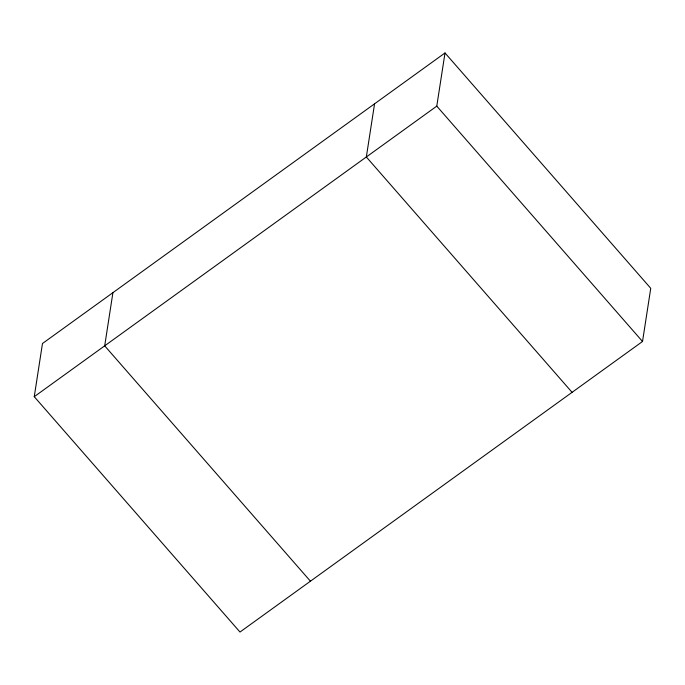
<?xml version="1.0" encoding="UTF-8"?>
<svg xmlns="http://www.w3.org/2000/svg" width="685" height="685" viewBox="0 0 685 685"><rect width="100%" height="100%" fill="white"/><g stroke="black" fill="none" stroke-linecap="round" stroke-linejoin="round"><path stroke-width="1.03" d="M34.25 396.683L42.479 343.51L445.01 52.959L650.75 288.317L642.521 341.49L239.99 632.041L34.25 396.683L436.782 106.132L445.01 52.959M112.922 292.658L104.694 345.839L310.433 581.197M374.567 103.803L366.338 156.976L572.078 392.342M436.782 106.132L642.521 341.49"/></g></svg>
